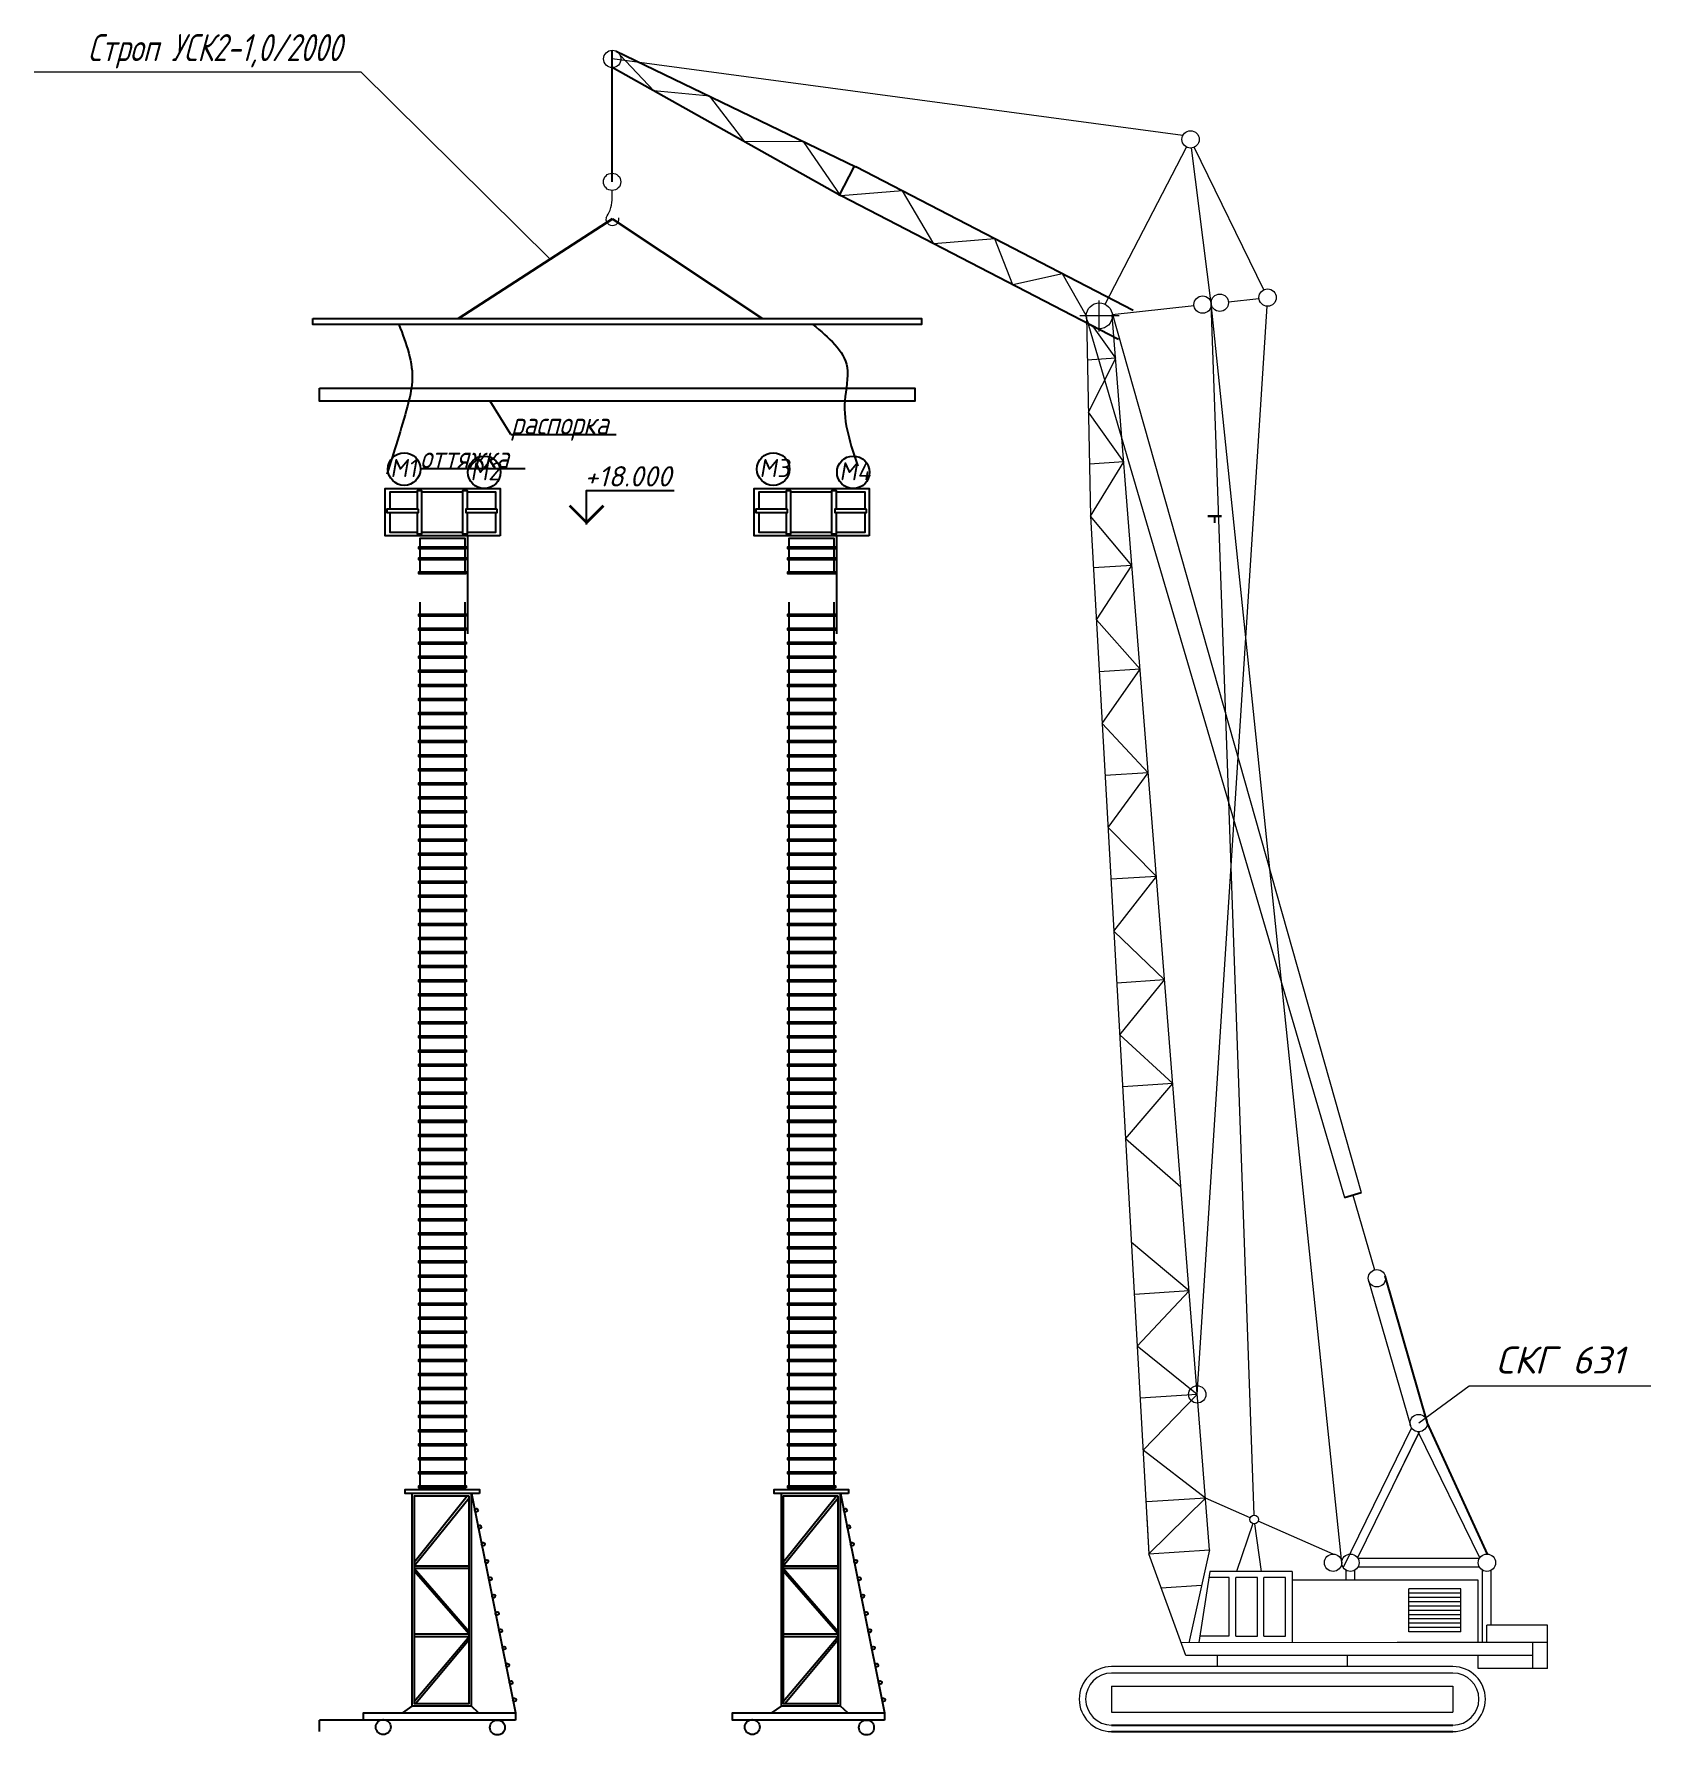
# Model space of a CAD drawing. Header units: millimetres. Extents: x -345369 to 252202, y 74562 to 424723.
# Drawn here: x -137009 to -131033, y 247334 to 253621 of the extents above; entities that cross this region are included whole.
import ezdxf

# ---------------------------------------------------------------- set-up
doc = ezdxf.new("R2010")
doc.units = ezdxf.units.MM
for name, color, linetype, lineweight in [('kolonni', 150, 'Continuous', 35), ('ТОнкая', 7, 'Continuous', 35), ('тонкая0.09', 7, 'Continuous', 9)]:
    doc.layers.add(name, color=color, linetype=linetype, lineweight=lineweight)
doc.layers.add('PAMA', color=7, linetype='Continuous')
doc.layers.add('стены тонкая', color=7, linetype='Continuous')
doc.styles.add('25', font='isocpeur.TTF', dxfattribs={"oblique": 15, "height": 300})
doc.styles.get("Standard").update_dxf_attribs({"font": 'isocpeur.TTF', "oblique": 15})
doc.styles.add('style3', font='isocpeur.TTF', dxfattribs={"width": 0.75, "oblique": 15})
doc.styles.add('Т-250-наклон', font='isocpeur.TTF', dxfattribs={"width": 0.8, "oblique": 15})

msp = doc.modelspace()

# ---------------------------------------------------------------- linework, layer by layer
at = {"linetype": 'Continuous', "lineweight": 13}
for p, q in [((-134718.655391, 253410.85353), (-134843.025159, 253542.489288)), ((-132763.489707, 253246.17503), (-134871.98266, 253528.842174)), ((-134511.571107, 253390.497452), (-134718.655391, 253410.85353)), ((-134382.490395, 253222.352993), (-134511.571107, 253390.497452)), ((-134165.712064, 253223.648786), (-134382.490395, 253222.352993)), ((-134026.838221, 253022.925251), (-134165.712064, 253223.648786)), ((-133050.146262, 252621.795936), (-132749.812484, 253202.915847)), ((-132658.596678, 252624.198612), (-132731.112083, 253199.593583)), ((-132464.315044, 252675.674641), (-132721.090952, 253202.577616)), ((-133799.357729, 253040.787132), (-134026.838221, 253022.925251)), ((-133684.173439, 252845.630896), (-133799.357729, 253040.787132)), ((-133458.262785, 252864.091105), (-133684.173439, 252845.630896)), ((-133392.061317, 252694.225973), (-133458.262785, 252864.091105)), ((-133208.127376, 252734.514477), (-133392.061317, 252694.225973)), ((-133120.359079, 252579.943209), (-133208.127376, 252734.514477)), ((-133072.197646, 252521.467921), (-133072.197646, 252636.24749)), ((-133024.451331, 252584.331341), (-132722.24429, 252617.262916)), ((-132710.267753, 248592.649242), (-132452.339727, 252614.951134)), ((-132499.999756, 248146.592743), (-132658.731359, 252625.267272)), ((-132176.17441, 247970.906334), (-132658.596678, 252624.198612)), ((-132594.949066, 252631.134308), (-132482.114975, 252643.429867)), ((-132998.958187, 252579.128413), (-133144.079987, 252579.128413)), ((-133120.115899, 252576.030459), (-133104.559436, 251839.218602)), ((-133118.345404, 252565.818061), (-132165.773317, 249320.990524)), ((-133011.718927, 252422.643282), (-133091.272248, 252535.049613)), ((-133024.836677, 252589.30677), (-132104.256641, 249338.733718)), ((-132665.050077, 248018.150136), (-133024.279392, 252582.226367)), ((-133011.718927, 252422.643282), (-133116.734059, 252415.853968)), ((-133112.675851, 252223.642179), (-133011.718927, 252422.643282)), ((-132981.573809, 252039.643878), (-133112.675851, 252223.642179)), ((-132981.573809, 252039.643878), (-133108.617644, 252031.43039)), ((-133104.559436, 251839.218602), (-132981.573809, 252039.643878)), ((-133104.559436, 251839.218602), (-132888.668593, 248003.693016)), ((-132951.428692, 251656.644474), (-133104.559436, 251839.218602)), ((-132951.428692, 251656.644474), (-133093.764894, 251647.442322)), ((-133082.970351, 251455.666043), (-132951.428692, 251656.644474)), ((-132921.283575, 251273.64507), (-133082.970351, 251455.666043)), ((-132921.283575, 251273.64507), (-133072.175809, 251263.889764)), ((-133061.381267, 251072.113485), (-132921.283575, 251273.64507)), ((-132891.138457, 250890.645666), (-133061.381267, 251072.113485)), ((-132891.138457, 250890.645666), (-133050.586725, 250880.337205)), ((-133039.792183, 250688.560926), (-132891.138457, 250890.645666)), ((-132860.99334, 250507.646262), (-133039.792183, 250688.560926)), ((-132860.99334, 250507.646262), (-133028.997641, 250496.784647)), ((-133018.203099, 250305.008367), (-132860.99334, 250507.646262)), ((-132830.848222, 250124.646858), (-133018.203099, 250305.008367)), ((-132830.848222, 250124.646858), (-133007.408557, 250113.232088)), ((-132996.614015, 249921.455809), (-132830.848222, 250124.646858)), ((-132800.703105, 249741.647454), (-132996.614015, 249921.455809)), ((-132800.703105, 249741.647454), (-132985.819472, 249729.67953)), ((-132975.02493, 249537.90325), (-132800.703105, 249741.647454)), ((-132770.557988, 249358.64805), (-132975.02493, 249537.90325)), ((-132135.014979, 249329.862121), (-132055.170606, 249053.037078)), ((-132740.398132, 248975.461388), (-132953.435846, 249154.350692)), ((-132077.057347, 249013.407143), (-132033.079383, 248860.933011)), ((-132077.057291, 249013.406951), (-131922.665417, 248478.121428)), ((-132740.606247, 248975.636144), (-132942.641304, 248962.574412)), ((-132931.846762, 248770.798133), (-132740.398132, 248975.461388)), ((-132710.267753, 248592.649242), (-132931.846762, 248770.798133)), ((-132710.267753, 248592.649242), (-132921.05222, 248579.021854)), ((-132910.257678, 248387.245575), (-132710.267753, 248592.649242)), ((-131918.461585, 248469.114581), (-132170.716722, 247953.027889)), ((-131891.907079, 248450.543825), (-132117.607709, 247988.784778)), ((-131918.461585, 248469.114581), (-131972.364133, 248358.835807)), ((-131889.701145, 248455.056926), (-131972.327184, 248286.012999)), ((-131666.206449, 247988.784778), (-131894.113012, 248455.056926)), ((-132680.122636, 248209.649838), (-132910.257678, 248387.245575)), ((-132680.122636, 248209.649838), (-132896.341225, 248195.671129)), ((-132888.668593, 248003.693016), (-132680.122636, 248209.649838)), ((-132514.096892, 248137.012327), (-132680.122636, 248209.649838)), ((-132896.311476, 248139.476787), (-132888.668593, 248003.693016)), ((-132504.607283, 248115.450067), (-132564.923076, 247938.894139)), ((-132473.212617, 247938.894139), (-132497.263782, 248114.738241)), ((-132207.589309, 248002.912955), (-132484.768766, 248124.181052)), ((-132888.668593, 248003.693016), (-132665.050077, 248018.150136)), ((-132665.050077, 248018.150136), (-132741.440857, 247675.305164)), ((-132752.075701, 247627.575548), (-132888.668593, 248003.693016)), ((-131667.375315, 247986.912431), (-132116.438842, 247986.912431)), ((-131667.375315, 247954.900236), (-132116.438842, 247954.900236)), ((-131667.375315, 247986.912431), (-131972.175426, 247986.912431)), ((-131667.375315, 247954.900236), (-131972.159184, 247954.900236)), ((-132843.137629, 247878.320527), (-132694.058618, 247887.958607)), ((-132664.042166, 247938.894139), (-132704.057409, 247675.593839)), ((-132592.048074, 247915.917645), (-132667.534034, 247915.917645)), ((-132360.026356, 247938.894139), (-132664.042166, 247938.894139)), ((-132592.048074, 247700.635637), (-132592.048074, 247915.917645)), ((-132568.038928, 247699.602985), (-132568.038928, 247915.917645)), ((-132488.008442, 247915.917645), (-132568.038928, 247915.917645)), ((-132488.008442, 247699.602985), (-132488.008442, 247915.917645)), ((-132463.999296, 247699.602985), (-132463.999296, 247915.917645)), ((-132383.96881, 247915.917645), (-132463.999296, 247915.917645)), ((-132383.96881, 247699.602985), (-132383.96881, 247915.917645)), ((-132360.026356, 247938.894139), (-132360.026356, 247675.593839)), ((-131671.664136, 247906.881945), (-132360.026356, 247906.881945)), ((-132160.168313, 247906.881945), (-132160.168313, 247943.18296)), ((-132128.156118, 247906.881945), (-132128.156118, 247943.18296)), ((-131671.664136, 247906.881945), (-131972.13482, 247906.881945)), ((-131671.664136, 247675.593839), (-131671.664136, 247906.881945)), ((-131655.658039, 247675.593839), (-131655.658039, 247943.18296)), ((-131623.645845, 247739.618228), (-131623.645845, 247943.18296)), ((-131735.688525, 247874.86975), (-131927.761692, 247874.86975)), ((-131927.761692, 247714.808778), (-131927.761692, 247874.86975)), ((-131735.688525, 247858.863653), (-131927.761692, 247858.863653)), ((-131735.688525, 247842.857556), (-131927.761692, 247842.857556)), ((-131735.688525, 247826.851458), (-131927.761692, 247826.851458)), ((-131735.688525, 247714.808778), (-131735.688525, 247874.86975)), ((-131735.688525, 247810.845361), (-131927.761692, 247810.845361)), ((-131735.688525, 247794.839264), (-131927.761692, 247794.839264)), ((-131735.688525, 247778.833167), (-131927.761692, 247778.833167)), ((-131735.688525, 247762.827069), (-131927.761692, 247762.827069)), ((-132592.048074, 247699.602985), (-132700.408603, 247699.602985)), ((-132568.038928, 247699.602985), (-132488.008442, 247699.602985)), ((-132463.999296, 247699.602985), (-132383.96881, 247699.602985)), ((-131735.688525, 247746.820972), (-131927.761692, 247746.820972)), ((-131735.688525, 247730.814875), (-131927.761692, 247730.814875)), ((-131735.688525, 247714.808778), (-131927.761692, 247714.808778)), ((-131415.56658, 247739.618228), (-131639.651942, 247739.618228)), ((-131639.651942, 247675.593839), (-131639.651942, 247739.618228)), ((-131415.56658, 247579.557256), (-131415.56658, 247739.618228)), ((-131471.587921, 247675.581642), (-132769.40724, 247675.299075)), ((-131415.56658, 247675.593839), (-131972.017407, 247675.472686)), ((-131471.587921, 247675.593839), (-131471.587921, 247579.557256)), ((-131765.32267, 247586.76), (-133026.603133, 247586.76)), ((-131671.664136, 247627.575548), (-132752.075701, 247627.575548)), ((-132636.05436, 247627.575548), (-132636.05436, 247586.76)), ((-132636.05436, 247627.575548), (-132636.05436, 247586.76)), ((-132155.871443, 247627.575548), (-132155.871443, 247586.76)), ((-131471.587921, 247627.575548), (-131971.993105, 247627.575548)), ((-131671.664136, 247579.557256), (-131671.664136, 247627.575548)), ((-131415.56658, 247579.557256), (-131671.664136, 247579.557256)), ((-131765.32267, 247562.750854), (-133026.603133, 247562.750854)), ((-133026.603133, 247514.732562), (-131765.32267, 247514.732562)), ((-133026.603133, 247514.732562), (-133026.603133, 247418.695979)), ((-131765.32267, 247514.732562), (-131765.32267, 247418.695979)), ((-133026.603133, 247418.695979), (-131765.32267, 247418.695979))]:
    msp.add_line(p, q, dxfattribs=at)
at = {"linetype": 'Continuous', "lineweight": 15, "ltscale": 10}
for p, q in [((-137009.101288, 253481.069158), (-135800.979009, 253481.069158)), ((-135800.979009, 253481.069158), (-135101.96294, 252788.108891))]:
    msp.add_line(p, q, dxfattribs=at)
at = {"lineweight": 25}
for p, q in [((-132165.773317, 249320.990524), (-132104.256641, 249338.733718)), ((-133026.603133, 247370.677687), (-131765.32267, 247370.677687)), ((-133026.603133, 247346.668541), (-131765.32267, 247346.668541))]:
    msp.add_line(p, q, dxfattribs=at)
for p in [(-135791.956592, 247389.461905), (-135954.296235, 247346.668541)]:
    msp.add_line(p, (-135954.296235, 247389.461905))
msp.add_lwpolyline([(-135979.29248, 252569.477988), (-133729.296235, 252569.477988), (-133729.296235, 252546.977988), (-135979.29248, 252546.977988)], close=True, dxfattribs=at)
at = {"linetype": 'ByBlock', "lineweight": 25, "ltscale": 10}
msp.add_lwpolyline([(-135954.296235, 252311.392533), (-133754.296235, 252311.392533), (-133754.296235, 252264.402939), (-135954.296235, 252264.402939)], close=True, dxfattribs=at)
msp.add_lwpolyline([(-134967.02372, 251808.284287), (-134967.02372, 251933.284288), (-134643.484401, 251933.284288)])
at = {"const_width": 10}
msp.add_lwpolyline([(-135029.52372, 251877.854288), (-134967.02372, 251815.354287), (-134904.52372, 251877.854288)], dxfattribs=at)
at = {"linetype": 'Continuous', "lineweight": 13}
for centre, radius in [((-134871.98266, 253528.842174), 32.012195), ((-132735.114827, 253231.354543), 32.012195), ((-134872.560048, 253074.443513), 32.012195), ((-132626.772872, 252627.66646), 32.012195), ((-132450.291169, 252646.897714), 32.012195), ((-133072.197646, 252579.128413), 48.028961), ((-132690.420484, 252620.730764), 32.012195), ((-132046.299009, 249022.27874), 32.012195), ((-132710.267753, 248592.649242), 32.012195), ((-131891.907079, 248486.993026), 32.012195), ((-132499.432829, 248130.596689), 16.006097), ((-132208.186605, 247970.906334), 32.012195), ((-132144.162216, 247970.906334), 32.012195), ((-131639.651942, 247970.906334), 32.012195)]:
    msp.add_circle(centre, radius, dxfattribs=at)
for centre, radius, start, end in [((-134871.405272, 252936.894048), 24.009146, 168.7489491661, 11.2510508339), ((-133026.603133, 247466.71427), 120.045729, 90, 270), ((-131765.32267, 247466.71427), 120.045729, 270, 90), ((-133026.603133, 247466.71427), 96.036584, 90, 270), ((-131765.32267, 247466.71427), 96.036584, 270, 90)]:
    msp.add_arc(centre, radius, start, end, dxfattribs=at)
msp.add_spline([(-134894.953003, 252941.578432), (-134879.943802, 252970.098076), (-134872.560048, 253007.079524), (-134872.560048, 253042.431318)], degree=3, dxfattribs=at)
at = {"layer": 'kolonni', "lineweight": 30, "ltscale": 10}
msp.add_line((-132670.962902, 251839.403949), (-132620.962902, 251839.403949), dxfattribs=at)
at = {"layer": 'PAMA', "ltscale": 10}
msp.add_line((-132645.962902, 251839.403949), (-132645.962902, 251814.403949), dxfattribs=at)
at = {"layer": 'стены тонкая', "color": 7, "lineweight": 15, "ltscale": 100}
for p, q in [((-131705.751214, 248623.137083), (-131891.907079, 248486.993026)), ((-131033.452086, 248623.137083), (-131705.751214, 248623.137083))]:
    msp.add_line(p, q, dxfattribs=at)
at = {"layer": 'стены тонкая'}
for points in [[(-134872.560048, 253074.443513), (-134871.98266, 253560.854368)], [(-134857.15689, 253557.214293), (-133971.389842, 253129.904227)], [(-134026.838221, 253022.925251), (-134871.98266, 253496.829979)], [(-134033.160266, 253022.495777), (-133977.711887, 253129.474753)], [(-132946.620278, 252599.047019), (-133971.389842, 253129.904227)], [(-133001.131946, 252491.602983), (-134026.710521, 253023.17163)], [(-131637.446008, 248002.842433), (-131859.894884, 248486.993026), (-132015.535316, 249031.131753)]]:
    msp.add_lwpolyline(points, dxfattribs=at)
at = {"layer": 'ТОнкая', "color": 7}
for p, q in [((-134870.924423, 252937.3791), (-135440.357053, 252569.477988)), ((-134871.405272, 252937.3791), (-134317.02372, 252569.477988))]:
    msp.add_line(p, q, dxfattribs=at)
at = {"layer": 'ТОнкая', "color": 7, "lineweight": 25}
for p, q in [((-135406.073652, 251765.663773), (-135592.722228, 251765.663773)), ((-135406.073652, 251403.299255), (-135406.073652, 251765.663773)), ((-134042.13447, 251765.663773), (-134228.783047, 251765.663773)), ((-134042.13447, 251403.299255), (-134042.13447, 251765.663773)), ((-135392.799011, 248226.434478), (-135612.349374, 248226.434478)), ((-135612.349374, 248226.434478), (-135612.349374, 247440.809325)), ((-135407.762518, 248216.228258), (-135604.457516, 247971.779565)), ((-135604.457516, 247958.9058), (-135401.028293, 248210.097498)), ((-135592.722228, 248242.006074), (-135406.073652, 248242.006074)), ((-135392.799011, 247440.809325), (-135392.799011, 248226.434478)), ((-135392.799011, 248226.434478), (-135229.499726, 247415.60957)), ((-134028.859829, 248226.434478), (-134248.410193, 248226.434478)), ((-134248.410193, 248226.434478), (-134248.410193, 247440.809325)), ((-134043.823336, 248216.228258), (-134240.518334, 247971.779565)), ((-134240.518334, 247958.9058), (-134037.089112, 248210.097498)), ((-134228.783047, 248242.006074), (-134042.13447, 248242.006074)), ((-134028.859829, 247440.809325), (-134028.859829, 248226.434478)), ((-134028.859829, 248226.434478), (-133865.560544, 247415.60957)), ((-135604.457516, 247958.9058), (-135401.028293, 247958.9058)), ((-135604.457516, 247951.111589), (-135401.028293, 247716.901602)), ((-135604.457516, 247951.111589), (-135401.028293, 247951.111589)), ((-134240.518334, 247958.9058), (-134037.089112, 247958.9058)), ((-134240.518334, 247951.111589), (-134037.089112, 247716.901602)), ((-134240.518334, 247951.111589), (-134037.089112, 247951.111589)), ((-135401.028293, 247707.031975), (-135604.457516, 247939.027782)), ((-134037.089112, 247707.031975), (-134240.518334, 247939.027782)), ((-135401.028293, 247707.031975), (-135604.457516, 247707.031975)), ((-135401.028293, 247697.458192), (-135604.457516, 247697.458192)), ((-135401.028293, 247697.458192), (-135604.457516, 247457.161286)), ((-134037.089112, 247707.031975), (-134240.518334, 247707.031975)), ((-134037.089112, 247697.458192), (-134240.518334, 247697.458192)), ((-134037.089112, 247697.458192), (-134240.518334, 247457.161286)), ((-135401.028293, 247685.367818), (-135597.565378, 247450.20632)), ((-134037.089112, 247685.367818), (-134233.626196, 247450.20632)), ((-135612.349374, 247440.809325), (-135647.384047, 247415.60957)), ((-135392.799011, 247440.809325), (-135612.349374, 247440.809325)), ((-135365.939069, 247415.60957), (-135392.799011, 247440.809325)), ((-134248.410193, 247440.809325), (-134283.444865, 247415.60957)), ((-134028.859829, 247440.809325), (-134248.410193, 247440.809325)), ((-134001.999887, 247415.60957), (-134028.859829, 247440.809325))]:
    msp.add_line(p, q, dxfattribs=at)
for points in [[(-135286.925817, 251765.663773), (-135711.870063, 251765.663773), (-135711.870063, 251940.734848), (-135286.925817, 251940.734848)], [(-133922.986636, 251765.663773), (-134347.930881, 251765.663773), (-134347.930881, 251940.734848), (-133922.986636, 251940.734848)], [(-135588.656555, 251865.045858), (-135705.588832, 251865.045858), (-135705.588832, 251852.061235), (-135588.656555, 251852.061235)], [(-135296.927091, 251865.045858), (-135413.859369, 251865.045858), (-135413.859369, 251852.061235), (-135296.927091, 251852.061235)], [(-134224.717373, 251865.045858), (-134341.64965, 251865.045858), (-134341.64965, 251852.061235), (-134224.717373, 251852.061235)], [(-133932.98791, 251865.045858), (-134049.920187, 251865.045858), (-134049.920187, 251852.061235), (-133932.98791, 251852.061235)], [(-135411.627985, 251717.497986), (-135587.332909, 251717.497986), (-135587.332909, 251724.949569), (-135411.627985, 251724.949569)], [(-134047.688803, 251717.497986), (-134223.393727, 251717.497986), (-134223.393727, 251724.949569), (-134047.688803, 251724.949569)], [(-135411.627985, 251677.434827), (-135587.332909, 251677.434827), (-135587.332909, 251684.88641), (-135411.627985, 251684.88641)], [(-134047.688803, 251677.434827), (-134223.393727, 251677.434827), (-134223.393727, 251684.88641), (-134047.688803, 251684.88641)], [(-135411.627985, 251625.460016), (-135587.332909, 251625.460016), (-135587.332909, 251632.911599), (-135411.627985, 251632.911599)], [(-135411.627985, 251625.460016), (-135587.332909, 251625.460016), (-135587.332909, 251632.911599), (-135411.627985, 251632.911599)], [(-134047.688803, 251625.460016), (-134223.393727, 251625.460016), (-134223.393727, 251632.911599), (-134047.688803, 251632.911599)], [(-134047.688803, 251625.460016), (-134223.393727, 251625.460016), (-134223.393727, 251632.911599), (-134047.688803, 251632.911599)], [(-135411.627985, 251469.535584), (-135587.332909, 251469.535584), (-135587.332909, 251476.987167), (-135411.627985, 251476.987167)], [(-135411.627985, 251469.535584), (-135587.332909, 251469.535584), (-135587.332909, 251476.987167), (-135411.627985, 251476.987167)], [(-135411.627985, 251469.535584), (-135587.332909, 251469.535584), (-135587.332909, 251476.987167), (-135411.627985, 251476.987167)], [(-134047.688803, 251469.535584), (-134223.393727, 251469.535584), (-134223.393727, 251476.987167), (-134047.688803, 251476.987167)], [(-134047.688803, 251469.535584), (-134223.393727, 251469.535584), (-134223.393727, 251476.987167), (-134047.688803, 251476.987167)], [(-134047.688803, 251469.535584), (-134223.393727, 251469.535584), (-134223.393727, 251476.987167), (-134047.688803, 251476.987167)], [(-135411.627985, 251417.560774), (-135587.332909, 251417.560774), (-135587.332909, 251425.012356), (-135411.627985, 251425.012356)], [(-135411.627985, 251417.560774), (-135587.332909, 251417.560774), (-135587.332909, 251425.012356), (-135411.627985, 251425.012356)], [(-134047.688803, 251417.560774), (-134223.393727, 251417.560774), (-134223.393727, 251425.012356), (-134047.688803, 251425.012356)], [(-134047.688803, 251417.560774), (-134223.393727, 251417.560774), (-134223.393727, 251425.012356), (-134047.688803, 251425.012356)], [(-135411.627985, 251365.585963), (-135587.332909, 251365.585963), (-135587.332909, 251373.037546), (-135411.627985, 251373.037546)], [(-134047.688803, 251365.585963), (-134223.393727, 251365.585963), (-134223.393727, 251373.037546), (-134047.688803, 251373.037546)], [(-135411.627985, 251313.611152), (-135587.332909, 251313.611152), (-135587.332909, 251321.062735), (-135411.627985, 251321.062735)], [(-134047.688803, 251313.611152), (-134223.393727, 251313.611152), (-134223.393727, 251321.062735), (-134047.688803, 251321.062735)], [(-135411.627985, 251261.636342), (-135587.332909, 251261.636342), (-135587.332909, 251269.087924), (-135411.627985, 251269.087924)], [(-135411.627985, 251261.636342), (-135587.332909, 251261.636342), (-135587.332909, 251269.087924), (-135411.627985, 251269.087924)], [(-135411.627985, 251209.661531), (-135587.332909, 251209.661531), (-135587.332909, 251217.113114), (-135411.627985, 251217.113114)], [(-134047.688803, 251261.636342), (-134223.393727, 251261.636342), (-134223.393727, 251269.087924), (-134047.688803, 251269.087924)], [(-134047.688803, 251261.636342), (-134223.393727, 251261.636342), (-134223.393727, 251269.087924), (-134047.688803, 251269.087924)], [(-134047.688803, 251209.661531), (-134223.393727, 251209.661531), (-134223.393727, 251217.113114), (-134047.688803, 251217.113114)], [(-135411.627985, 251157.68672), (-135587.332909, 251157.68672), (-135587.332909, 251165.138303), (-135411.627985, 251165.138303)], [(-134047.688803, 251157.68672), (-134223.393727, 251157.68672), (-134223.393727, 251165.138303), (-134047.688803, 251165.138303)], [(-135411.627985, 251105.71191), (-135587.332909, 251105.71191), (-135587.332909, 251113.163492), (-135411.627985, 251113.163492)], [(-134047.688803, 251105.71191), (-134223.393727, 251105.71191), (-134223.393727, 251113.163492), (-134047.688803, 251113.163492)], [(-135411.627985, 251053.737099), (-135587.332909, 251053.737099), (-135587.332909, 251061.188682), (-135411.627985, 251061.188682)], [(-135411.627985, 251053.737099), (-135587.332909, 251053.737099), (-135587.332909, 251061.188682), (-135411.627985, 251061.188682)], [(-134047.688803, 251053.737099), (-134223.393727, 251053.737099), (-134223.393727, 251061.188682), (-134047.688803, 251061.188682)], [(-134047.688803, 251053.737099), (-134223.393727, 251053.737099), (-134223.393727, 251061.188682), (-134047.688803, 251061.188682)], [(-135411.627985, 251001.762288), (-135587.332909, 251001.762288), (-135587.332909, 251009.213871), (-135411.627985, 251009.213871)], [(-134047.688803, 251001.762288), (-134223.393727, 251001.762288), (-134223.393727, 251009.213871), (-134047.688803, 251009.213871)], [(-135411.627985, 250949.787478), (-135587.332909, 250949.787478), (-135587.332909, 250957.23906), (-135411.627985, 250957.23906)], [(-135411.627985, 250897.812667), (-135587.332909, 250897.812667), (-135587.332909, 250905.26425), (-135411.627985, 250905.26425)], [(-134047.688803, 250949.787478), (-134223.393727, 250949.787478), (-134223.393727, 250957.23906), (-134047.688803, 250957.23906)], [(-134047.688803, 250897.812667), (-134223.393727, 250897.812667), (-134223.393727, 250905.26425), (-134047.688803, 250905.26425)], [(-135411.627985, 250845.837856), (-135587.332909, 250845.837856), (-135587.332909, 250853.289439), (-135411.627985, 250853.289439)], [(-135411.627985, 250845.837856), (-135587.332909, 250845.837856), (-135587.332909, 250853.289439), (-135411.627985, 250853.289439)], [(-134047.688803, 250845.837856), (-134223.393727, 250845.837856), (-134223.393727, 250853.289439), (-134047.688803, 250853.289439)], [(-134047.688803, 250845.837856), (-134223.393727, 250845.837856), (-134223.393727, 250853.289439), (-134047.688803, 250853.289439)], [(-135411.627985, 250793.863046), (-135587.332909, 250793.863046), (-135587.332909, 250801.314628), (-135411.627985, 250801.314628)], [(-134047.688803, 250793.863046), (-134223.393727, 250793.863046), (-134223.393727, 250801.314628), (-134047.688803, 250801.314628)], [(-135411.627985, 250741.888235), (-135587.332909, 250741.888235), (-135587.332909, 250749.339818), (-135411.627985, 250749.339818)], [(-134047.688803, 250741.888235), (-134223.393727, 250741.888235), (-134223.393727, 250749.339818), (-134047.688803, 250749.339818)], [(-135411.627985, 250689.913424), (-135587.332909, 250689.913424), (-135587.332909, 250697.365007), (-135411.627985, 250697.365007)], [(-134047.688803, 250689.913424), (-134223.393727, 250689.913424), (-134223.393727, 250697.365007), (-134047.688803, 250697.365007)], [(-135411.627985, 250637.938614), (-135587.332909, 250637.938614), (-135587.332909, 250645.390196), (-135411.627985, 250645.390196)], [(-135411.627985, 250585.963803), (-135587.332909, 250585.963803), (-135587.332909, 250593.415386), (-135411.627985, 250593.415386)], [(-134047.688803, 250637.938614), (-134223.393727, 250637.938614), (-134223.393727, 250645.390196), (-134047.688803, 250645.390196)], [(-134047.688803, 250585.963803), (-134223.393727, 250585.963803), (-134223.393727, 250593.415386), (-134047.688803, 250593.415386)], [(-135411.627985, 250533.988992), (-135587.332909, 250533.988992), (-135587.332909, 250541.440575), (-135411.627985, 250541.440575)], [(-134047.688803, 250533.988992), (-134223.393727, 250533.988992), (-134223.393727, 250541.440575), (-134047.688803, 250541.440575)], [(-135411.627985, 250482.014182), (-135587.332909, 250482.014182), (-135587.332909, 250489.465764), (-135411.627985, 250489.465764)], [(-134047.688803, 250482.014182), (-134223.393727, 250482.014182), (-134223.393727, 250489.465764), (-134047.688803, 250489.465764)], [(-135411.627985, 250430.039371), (-135587.332909, 250430.039371), (-135587.332909, 250437.490954), (-135411.627985, 250437.490954)], [(-134047.688803, 250430.039371), (-134223.393727, 250430.039371), (-134223.393727, 250437.490954), (-134047.688803, 250437.490954)], [(-135411.627985, 250378.06456), (-135587.332909, 250378.06456), (-135587.332909, 250385.516143), (-135411.627985, 250385.516143)], [(-135411.627985, 250326.08975), (-135587.332909, 250326.08975), (-135587.332909, 250333.541332), (-135411.627985, 250333.541332)], [(-134047.688803, 250378.06456), (-134223.393727, 250378.06456), (-134223.393727, 250385.516143), (-134047.688803, 250385.516143)], [(-134047.688803, 250326.08975), (-134223.393727, 250326.08975), (-134223.393727, 250333.541332), (-134047.688803, 250333.541332)], [(-135411.627985, 250274.114939), (-135587.332909, 250274.114939), (-135587.332909, 250281.566522), (-135411.627985, 250281.566522)], [(-134047.688803, 250274.114939), (-134223.393727, 250274.114939), (-134223.393727, 250281.566522), (-134047.688803, 250281.566522)], [(-135411.627985, 250222.140128), (-135587.332909, 250222.140128), (-135587.332909, 250229.591711), (-135411.627985, 250229.591711)], [(-134047.688803, 250222.140128), (-134223.393727, 250222.140128), (-134223.393727, 250229.591711), (-134047.688803, 250229.591711)], [(-135411.627985, 250170.165318), (-135587.332909, 250170.165318), (-135587.332909, 250177.6169), (-135411.627985, 250177.6169)], [(-134047.688803, 250170.165318), (-134223.393727, 250170.165318), (-134223.393727, 250177.6169), (-134047.688803, 250177.6169)], [(-135411.627985, 250118.190507), (-135587.332909, 250118.190507), (-135587.332909, 250125.64209), (-135411.627985, 250125.64209)], [(-134047.688803, 250118.190507), (-134223.393727, 250118.190507), (-134223.393727, 250125.64209), (-134047.688803, 250125.64209)], [(-135411.627985, 250066.215696), (-135587.332909, 250066.215696), (-135587.332909, 250073.667279), (-135411.627985, 250073.667279)], [(-135411.627985, 250014.240886), (-135587.332909, 250014.240886), (-135587.332909, 250021.692468), (-135411.627985, 250021.692468)], [(-134047.688803, 250066.215696), (-134223.393727, 250066.215696), (-134223.393727, 250073.667279), (-134047.688803, 250073.667279)], [(-134047.688803, 250014.240886), (-134223.393727, 250014.240886), (-134223.393727, 250021.692468), (-134047.688803, 250021.692468)], [(-135411.627985, 249962.266075), (-135587.332909, 249962.266075), (-135587.332909, 249969.717658), (-135411.627985, 249969.717658)], [(-134047.688803, 249962.266075), (-134223.393727, 249962.266075), (-134223.393727, 249969.717658), (-134047.688803, 249969.717658)], [(-135411.627985, 249910.291264), (-135587.332909, 249910.291264), (-135587.332909, 249917.742847), (-135411.627985, 249917.742847)], [(-134047.688803, 249910.291264), (-134223.393727, 249910.291264), (-134223.393727, 249917.742847), (-134047.688803, 249917.742847)], [(-135411.627985, 249858.316454), (-135587.332909, 249858.316454), (-135587.332909, 249865.768036), (-135411.627985, 249865.768036)], [(-134047.688803, 249858.316454), (-134223.393727, 249858.316454), (-134223.393727, 249865.768036), (-134047.688803, 249865.768036)], [(-135411.627985, 249806.341643), (-135587.332909, 249806.341643), (-135587.332909, 249813.793226), (-135411.627985, 249813.793226)], [(-134047.688803, 249806.341643), (-134223.393727, 249806.341643), (-134223.393727, 249813.793226), (-134047.688803, 249813.793226)], [(-135411.627985, 249754.366832), (-135587.332909, 249754.366832), (-135587.332909, 249761.818415), (-135411.627985, 249761.818415)], [(-135411.627985, 249702.392022), (-135587.332909, 249702.392022), (-135587.332909, 249709.843604), (-135411.627985, 249709.843604)], [(-134047.688803, 249754.366832), (-134223.393727, 249754.366832), (-134223.393727, 249761.818415), (-134047.688803, 249761.818415)], [(-134047.688803, 249702.392022), (-134223.393727, 249702.392022), (-134223.393727, 249709.843604), (-134047.688803, 249709.843604)], [(-135411.627985, 249650.417211), (-135587.332909, 249650.417211), (-135587.332909, 249657.868794), (-135411.627985, 249657.868794)], [(-134047.688803, 249650.417211), (-134223.393727, 249650.417211), (-134223.393727, 249657.868794), (-134047.688803, 249657.868794)], [(-135411.627985, 249598.4424), (-135587.332909, 249598.4424), (-135587.332909, 249605.893983), (-135411.627985, 249605.893983)], [(-134047.688803, 249598.4424), (-134223.393727, 249598.4424), (-134223.393727, 249605.893983), (-134047.688803, 249605.893983)], [(-135411.627985, 249546.46759), (-135587.332909, 249546.46759), (-135587.332909, 249553.919172), (-135411.627985, 249553.919172)], [(-134047.688803, 249546.46759), (-134223.393727, 249546.46759), (-134223.393727, 249553.919172), (-134047.688803, 249553.919172)], [(-135411.627985, 249494.492779), (-135587.332909, 249494.492779), (-135587.332909, 249501.944362), (-135411.627985, 249501.944362)], [(-134047.688803, 249494.492779), (-134223.393727, 249494.492779), (-134223.393727, 249501.944362), (-134047.688803, 249501.944362)], [(-135411.627985, 249442.517968), (-135587.332909, 249442.517968), (-135587.332909, 249449.969551), (-135411.627985, 249449.969551)], [(-135411.627985, 249390.543158), (-135587.332909, 249390.543158), (-135587.332909, 249397.99474), (-135411.627985, 249397.99474)], [(-134047.688803, 249442.517968), (-134223.393727, 249442.517968), (-134223.393727, 249449.969551), (-134047.688803, 249449.969551)], [(-134047.688803, 249390.543158), (-134223.393727, 249390.543158), (-134223.393727, 249397.99474), (-134047.688803, 249397.99474)], [(-135411.627985, 249338.568347), (-135587.332909, 249338.568347), (-135587.332909, 249346.01993), (-135411.627985, 249346.01993)], [(-134047.688803, 249338.568347), (-134223.393727, 249338.568347), (-134223.393727, 249346.01993), (-134047.688803, 249346.01993)], [(-135411.627985, 249286.593536), (-135587.332909, 249286.593536), (-135587.332909, 249294.045119), (-135411.627985, 249294.045119)], [(-134047.688803, 249286.593536), (-134223.393727, 249286.593536), (-134223.393727, 249294.045119), (-134047.688803, 249294.045119)], [(-135411.627985, 249234.618726), (-135587.332909, 249234.618726), (-135587.332909, 249242.070308), (-135411.627985, 249242.070308)], [(-134047.688803, 249234.618726), (-134223.393727, 249234.618726), (-134223.393727, 249242.070308), (-134047.688803, 249242.070308)], [(-135411.627985, 249182.643915), (-135587.332909, 249182.643915), (-135587.332909, 249190.095498), (-135411.627985, 249190.095498)], [(-135411.627985, 249130.669104), (-135587.332909, 249130.669104), (-135587.332909, 249138.120687), (-135411.627985, 249138.120687)], [(-134047.688803, 249182.643915), (-134223.393727, 249182.643915), (-134223.393727, 249190.095498), (-134047.688803, 249190.095498)], [(-134047.688803, 249130.669104), (-134223.393727, 249130.669104), (-134223.393727, 249138.120687), (-134047.688803, 249138.120687)], [(-135411.627985, 249078.694294), (-135587.332909, 249078.694294), (-135587.332909, 249086.145876), (-135411.627985, 249086.145876)], [(-134047.688803, 249078.694294), (-134223.393727, 249078.694294), (-134223.393727, 249086.145876), (-134047.688803, 249086.145876)], [(-135411.627985, 249026.719483), (-135587.332909, 249026.719483), (-135587.332909, 249034.171066), (-135411.627985, 249034.171066)], [(-134047.688803, 249026.719483), (-134223.393727, 249026.719483), (-134223.393727, 249034.171066), (-134047.688803, 249034.171066)], [(-135411.627985, 248974.744672), (-135587.332909, 248974.744672), (-135587.332909, 248982.196255), (-135411.627985, 248982.196255)], [(-134047.688803, 248974.744672), (-134223.393727, 248974.744672), (-134223.393727, 248982.196255), (-134047.688803, 248982.196255)], [(-135411.627985, 248922.769862), (-135587.332909, 248922.769862), (-135587.332909, 248930.221444), (-135411.627985, 248930.221444)], [(-134047.688803, 248922.769862), (-134223.393727, 248922.769862), (-134223.393727, 248930.221444), (-134047.688803, 248930.221444)], [(-135411.627985, 248870.795051), (-135587.332909, 248870.795051), (-135587.332909, 248878.246633), (-135411.627985, 248878.246633)], [(-135411.627985, 248818.82024), (-135587.332909, 248818.82024), (-135587.332909, 248826.271823), (-135411.627985, 248826.271823)], [(-134047.688803, 248870.795051), (-134223.393727, 248870.795051), (-134223.393727, 248878.246633), (-134047.688803, 248878.246633)], [(-134047.688803, 248818.82024), (-134223.393727, 248818.82024), (-134223.393727, 248826.271823), (-134047.688803, 248826.271823)], [(-135411.627985, 248766.84543), (-135587.332909, 248766.84543), (-135587.332909, 248774.297012), (-135411.627985, 248774.297012)], [(-134047.688803, 248766.84543), (-134223.393727, 248766.84543), (-134223.393727, 248774.297012), (-134047.688803, 248774.297012)], [(-135411.627985, 248714.870619), (-135587.332909, 248714.870619), (-135587.332909, 248722.322201), (-135411.627985, 248722.322201)], [(-134047.688803, 248714.870619), (-134223.393727, 248714.870619), (-134223.393727, 248722.322201), (-134047.688803, 248722.322201)], [(-135411.627985, 248662.895808), (-135587.332909, 248662.895808), (-135587.332909, 248670.347391), (-135411.627985, 248670.347391)], [(-134047.688803, 248662.895808), (-134223.393727, 248662.895808), (-134223.393727, 248670.347391), (-134047.688803, 248670.347391)], [(-135411.627985, 248610.920998), (-135587.332909, 248610.920998), (-135587.332909, 248618.37258), (-135411.627985, 248618.37258)], [(-134047.688803, 248610.920998), (-134223.393727, 248610.920998), (-134223.393727, 248618.37258), (-134047.688803, 248618.37258)], [(-135411.627985, 248558.946187), (-135587.332909, 248558.946187), (-135587.332909, 248566.397769), (-135411.627985, 248566.397769)], [(-135411.627985, 248506.971376), (-135587.332909, 248506.971376), (-135587.332909, 248514.422959), (-135411.627985, 248514.422959)], [(-134047.688803, 248558.946187), (-134223.393727, 248558.946187), (-134223.393727, 248566.397769), (-134047.688803, 248566.397769)], [(-134047.688803, 248506.971376), (-134223.393727, 248506.971376), (-134223.393727, 248514.422959), (-134047.688803, 248514.422959)], [(-135411.627985, 248454.996566), (-135587.332909, 248454.996566), (-135587.332909, 248462.448148), (-135411.627985, 248462.448148)], [(-134047.688803, 248454.996566), (-134223.393727, 248454.996566), (-134223.393727, 248462.448148), (-134047.688803, 248462.448148)], [(-135411.627985, 248403.021755), (-135587.332909, 248403.021755), (-135587.332909, 248410.473337), (-135411.627985, 248410.473337)], [(-135411.627985, 248403.021755), (-135587.332909, 248403.021755), (-135587.332909, 248410.473337), (-135411.627985, 248410.473337)], [(-134047.688803, 248403.021755), (-134223.393727, 248403.021755), (-134223.393727, 248410.473337), (-134047.688803, 248410.473337)], [(-134047.688803, 248403.021755), (-134223.393727, 248403.021755), (-134223.393727, 248410.473337), (-134047.688803, 248410.473337)], [(-135411.627985, 248351.046944), (-135587.332909, 248351.046944), (-135587.332909, 248358.498527), (-135411.627985, 248358.498527)], [(-135411.627985, 248351.046944), (-135587.332909, 248351.046944), (-135587.332909, 248358.498527), (-135411.627985, 248358.498527)], [(-134047.688803, 248351.046944), (-134223.393727, 248351.046944), (-134223.393727, 248358.498527), (-134047.688803, 248358.498527)], [(-134047.688803, 248351.046944), (-134223.393727, 248351.046944), (-134223.393727, 248358.498527), (-134047.688803, 248358.498527)], [(-135411.627985, 248299.072134), (-135587.332909, 248299.072134), (-135587.332909, 248306.523716), (-135411.627985, 248306.523716)], [(-134047.688803, 248299.072134), (-134223.393727, 248299.072134), (-134223.393727, 248306.523716), (-134047.688803, 248306.523716)], [(-135362.762762, 248226.434478), (-135637.873164, 248226.434478), (-135637.873164, 248242.006074), (-135362.762762, 248242.006074)], [(-135401.028293, 248216.228258), (-135604.457516, 248216.228258), (-135604.457516, 247450.20632), (-135401.028293, 247450.20632)], [(-135411.627985, 248247.097323), (-135587.332909, 248247.097323), (-135587.332909, 248254.548905), (-135411.627985, 248254.548905)], [(-133998.82358, 248226.434478), (-134273.933982, 248226.434478), (-134273.933982, 248242.006074), (-133998.82358, 248242.006074)], [(-134037.089112, 248216.228258), (-134240.518334, 248216.228258), (-134240.518334, 247450.20632), (-134037.089112, 247450.20632)], [(-134047.688803, 248247.097323), (-134223.393727, 248247.097323), (-134223.393727, 248254.548905), (-134047.688803, 248254.548905)], [(-135229.499726, 247389.461905), (-135791.956592, 247389.461905), (-135791.956592, 247415.60957), (-135229.499726, 247415.60957)], [(-133865.560544, 247389.461905), (-134428.017411, 247389.461905), (-134428.017411, 247415.60957), (-133865.560544, 247415.60957)]]:
    msp.add_lwpolyline(points, close=True, dxfattribs=at)
for points in [[(-135593.72935, 251927.193884), (-135694.725528, 251927.193884), (-135694.725528, 251865.045858)], [(-135593.72935, 251852.061235), (-135593.72935, 251773.7449), (-135575.654279, 251773.7449), (-135575.654279, 251932.635355), (-135593.72935, 251932.635355), (-135593.72935, 251865.045858)], [(-135425.447026, 251927.193884), (-135575.654279, 251927.193884)], [(-135407.371954, 251865.045858), (-135407.371954, 251932.635355), (-135425.447026, 251932.635355), (-135425.447026, 251773.7449), (-135407.371954, 251773.7449), (-135407.371954, 251852.061235)], [(-135301.999887, 251865.045858), (-135301.999887, 251927.193884), (-135407.371954, 251927.193884)], [(-134229.790168, 251927.193884), (-134330.786346, 251927.193884), (-134330.786346, 251865.045858)], [(-134229.790168, 251852.061235), (-134229.790168, 251773.7449), (-134211.715097, 251773.7449), (-134211.715097, 251932.635355), (-134229.790168, 251932.635355), (-134229.790168, 251865.045858)], [(-134061.507844, 251927.193884), (-134211.715097, 251927.193884)], [(-134043.432772, 251865.045858), (-134043.432772, 251932.635355), (-134061.507844, 251932.635355), (-134061.507844, 251773.7449), (-134043.432772, 251773.7449), (-134043.432772, 251852.061235)], [(-133938.060705, 251865.045858), (-133938.060705, 251927.193884), (-134043.432772, 251927.193884)], [(-135694.725528, 251852.061235), (-135694.725528, 251779.534488), (-135593.72935, 251779.534488)], [(-135407.371954, 251779.534488), (-135301.999887, 251779.534488), (-135301.999887, 251852.061235)], [(-134330.786346, 251852.061235), (-134330.786346, 251779.534488), (-134229.790168, 251779.534488)], [(-134043.432772, 251779.534488), (-133938.060705, 251779.534488), (-133938.060705, 251852.061235)], [(-135575.654279, 251779.534488), (-135425.447026, 251779.534488)], [(-134211.715097, 251779.534488), (-134061.507844, 251779.534488)], [(-135415.748552, 251724.949569), (-135415.748552, 251755.848472), (-135583.48028, 251755.848472), (-135583.48028, 251724.949569)], [(-135583.48028, 251755.848472), (-135583.48028, 251724.949569)], [(-135583.48028, 251717.497986), (-135583.48028, 251672.974758)], [(-135415.748552, 251672.974758), (-135415.748552, 251717.497986)], [(-134051.80937, 251724.949569), (-134051.80937, 251755.848472), (-134219.541098, 251755.848472), (-134219.541098, 251724.949569)], [(-134219.541098, 251755.848472), (-134219.541098, 251724.949569)], [(-134219.541098, 251717.497986), (-134219.541098, 251672.974758)], [(-134051.80937, 251672.974758), (-134051.80937, 251717.497986)], [(-135583.48028, 251677.434827), (-135583.48028, 251632.911599)], [(-135415.748552, 251632.911599), (-135415.748552, 251677.434827)], [(-134219.541098, 251677.434827), (-134219.541098, 251632.911599)], [(-134051.80937, 251632.911599), (-134051.80937, 251677.434827)], [(-135583.48028, 251521.510395), (-135583.48028, 251476.987167)], [(-135583.48028, 251521.510395), (-135583.48028, 251476.987167)], [(-135583.48028, 251469.535584), (-135583.48028, 251425.012356)], [(-135583.48028, 251469.535584), (-135583.48028, 251425.012356)], [(-135583.48028, 251469.535584), (-135583.48028, 251425.012356), (-135415.748552, 251425.012356), (-135415.748552, 251469.535584)], [(-135415.748552, 251476.987167), (-135415.748552, 251521.510395)], [(-135415.748552, 251476.987167), (-135415.748552, 251521.510395)], [(-135415.748552, 251425.012356), (-135415.748552, 251469.535584)], [(-135415.748552, 251425.012356), (-135415.748552, 251469.535584)], [(-134219.541098, 251521.510395), (-134219.541098, 251476.987167)], [(-134219.541098, 251521.510395), (-134219.541098, 251476.987167)], [(-134219.541098, 251469.535584), (-134219.541098, 251425.012356)], [(-134219.541098, 251469.535584), (-134219.541098, 251425.012356)], [(-134219.541098, 251469.535584), (-134219.541098, 251425.012356), (-134051.80937, 251425.012356), (-134051.80937, 251469.535584)], [(-134051.80937, 251476.987167), (-134051.80937, 251521.510395)], [(-134051.80937, 251476.987167), (-134051.80937, 251521.510395)], [(-134051.80937, 251425.012356), (-134051.80937, 251469.535584)], [(-134051.80937, 251425.012356), (-134051.80937, 251469.535584)], [(-135583.48028, 251417.560774), (-135583.48028, 251373.037546)], [(-135583.48028, 251417.560774), (-135583.48028, 251373.037546), (-135415.748552, 251373.037546), (-135415.748552, 251417.560774)], [(-135415.748552, 251373.037546), (-135415.748552, 251417.560774)], [(-134219.541098, 251417.560774), (-134219.541098, 251373.037546)], [(-134219.541098, 251417.560774), (-134219.541098, 251373.037546), (-134051.80937, 251373.037546), (-134051.80937, 251417.560774)], [(-134051.80937, 251373.037546), (-134051.80937, 251417.560774)], [(-135583.48028, 251365.585963), (-135583.48028, 251321.062735)], [(-135415.748552, 251321.062735), (-135415.748552, 251365.585963)], [(-134219.541098, 251365.585963), (-134219.541098, 251321.062735)], [(-134051.80937, 251321.062735), (-134051.80937, 251365.585963)], [(-135583.48028, 251313.611152), (-135583.48028, 251269.087924)], [(-135415.748552, 251269.087924), (-135415.748552, 251313.611152)], [(-134219.541098, 251313.611152), (-134219.541098, 251269.087924)], [(-134051.80937, 251269.087924), (-134051.80937, 251313.611152)], [(-135583.48028, 251261.636342), (-135583.48028, 251217.113114)], [(-135583.48028, 251261.636342), (-135583.48028, 251217.113114), (-135415.748552, 251217.113114), (-135415.748552, 251261.636342)], [(-135415.748552, 251217.113114), (-135415.748552, 251261.636342)], [(-134219.541098, 251261.636342), (-134219.541098, 251217.113114)], [(-134219.541098, 251261.636342), (-134219.541098, 251217.113114), (-134051.80937, 251217.113114), (-134051.80937, 251261.636342)], [(-134051.80937, 251217.113114), (-134051.80937, 251261.636342)], [(-135583.48028, 251209.661531), (-135583.48028, 251165.138303)], [(-135583.48028, 251157.68672), (-135583.48028, 251113.163492)], [(-135415.748552, 251165.138303), (-135415.748552, 251209.661531)], [(-135415.748552, 251113.163492), (-135415.748552, 251157.68672)], [(-134219.541098, 251209.661531), (-134219.541098, 251165.138303)], [(-134219.541098, 251157.68672), (-134219.541098, 251113.163492)], [(-134051.80937, 251165.138303), (-134051.80937, 251209.661531)], [(-134051.80937, 251113.163492), (-134051.80937, 251157.68672)], [(-135583.48028, 251105.71191), (-135583.48028, 251061.188682)], [(-135415.748552, 251061.188682), (-135415.748552, 251105.71191)], [(-134219.541098, 251105.71191), (-134219.541098, 251061.188682)], [(-134051.80937, 251061.188682), (-134051.80937, 251105.71191)], [(-135583.48028, 251053.737099), (-135583.48028, 251009.213871)], [(-135583.48028, 251053.737099), (-135583.48028, 251009.213871), (-135415.748552, 251009.213871), (-135415.748552, 251053.737099)], [(-135415.748552, 251009.213871), (-135415.748552, 251053.737099)], [(-134219.541098, 251053.737099), (-134219.541098, 251009.213871)], [(-134219.541098, 251053.737099), (-134219.541098, 251009.213871), (-134051.80937, 251009.213871), (-134051.80937, 251053.737099)], [(-134051.80937, 251009.213871), (-134051.80937, 251053.737099)], [(-135583.48028, 251001.762288), (-135583.48028, 250957.23906)], [(-135415.748552, 250957.23906), (-135415.748552, 251001.762288)], [(-134219.541098, 251001.762288), (-134219.541098, 250957.23906)], [(-134051.80937, 250957.23906), (-134051.80937, 251001.762288)], [(-135583.48028, 250949.787478), (-135583.48028, 250905.26425)], [(-135415.748552, 250905.26425), (-135415.748552, 250949.787478)], [(-134219.541098, 250949.787478), (-134219.541098, 250905.26425)], [(-134051.80937, 250905.26425), (-134051.80937, 250949.787478)], [(-135583.48028, 250897.812667), (-135583.48028, 250853.289439)], [(-135583.48028, 250845.837856), (-135583.48028, 248242.006074)], [(-135583.48028, 250845.837856), (-135583.48028, 250801.314628), (-135415.748552, 250801.314628), (-135415.748552, 250845.837856)], [(-135415.748552, 250853.289439), (-135415.748552, 250897.812667)], [(-135415.748552, 248242.006074), (-135415.748552, 250845.837856)], [(-134219.541098, 250897.812667), (-134219.541098, 250853.289439)], [(-134219.541098, 250845.837856), (-134219.541098, 248242.006074)], [(-134219.541098, 250845.837856), (-134219.541098, 250801.314628), (-134051.80937, 250801.314628), (-134051.80937, 250845.837856)], [(-134051.80937, 250853.289439), (-134051.80937, 250897.812667)], [(-134051.80937, 248242.006074), (-134051.80937, 250845.837856)], [(-135583.48028, 250793.863046), (-135583.48028, 250749.339818)], [(-135415.748552, 250749.339818), (-135415.748552, 250793.863046)], [(-134219.541098, 250793.863046), (-134219.541098, 250749.339818)], [(-134051.80937, 250749.339818), (-134051.80937, 250793.863046)], [(-135583.48028, 250741.888235), (-135583.48028, 250697.365007)], [(-135415.748552, 250697.365007), (-135415.748552, 250741.888235)], [(-134219.541098, 250741.888235), (-134219.541098, 250697.365007)], [(-134051.80937, 250697.365007), (-134051.80937, 250741.888235)], [(-135583.48028, 250689.913424), (-135583.48028, 250645.390196)], [(-135415.748552, 250645.390196), (-135415.748552, 250689.913424)], [(-134219.541098, 250689.913424), (-134219.541098, 250645.390196)], [(-134051.80937, 250645.390196), (-134051.80937, 250689.913424)], [(-135583.48028, 250637.938614), (-135583.48028, 250593.415386), (-135415.748552, 250593.415386), (-135415.748552, 250637.938614)], [(-134219.541098, 250637.938614), (-134219.541098, 250593.415386), (-134051.80937, 250593.415386), (-134051.80937, 250637.938614)], [(-135583.48028, 250430.039371), (-135583.48028, 250385.516143), (-135415.748552, 250385.516143), (-135415.748552, 250430.039371)], [(-134219.541098, 250430.039371), (-134219.541098, 250385.516143), (-134051.80937, 250385.516143), (-134051.80937, 250430.039371)], [(-135583.48028, 250222.140128), (-135583.48028, 250177.6169), (-135415.748552, 250177.6169), (-135415.748552, 250222.140128)], [(-134219.541098, 250222.140128), (-134219.541098, 250177.6169), (-134051.80937, 250177.6169), (-134051.80937, 250222.140128)], [(-135583.48028, 250014.240886), (-135583.48028, 249969.717658), (-135415.748552, 249969.717658), (-135415.748552, 250014.240886)], [(-134219.541098, 250014.240886), (-134219.541098, 249969.717658), (-134051.80937, 249969.717658), (-134051.80937, 250014.240886)], [(-135583.48028, 249806.341643), (-135583.48028, 249761.818415), (-135415.748552, 249761.818415), (-135415.748552, 249806.341643)], [(-134219.541098, 249806.341643), (-134219.541098, 249761.818415), (-134051.80937, 249761.818415), (-134051.80937, 249806.341643)], [(-135583.48028, 249598.4424), (-135583.48028, 249553.919172), (-135415.748552, 249553.919172), (-135415.748552, 249598.4424)], [(-134219.541098, 249598.4424), (-134219.541098, 249553.919172), (-134051.80937, 249553.919172), (-134051.80937, 249598.4424)], [(-135583.48028, 249390.543158), (-135583.48028, 249346.01993), (-135415.748552, 249346.01993), (-135415.748552, 249390.543158)], [(-134219.541098, 249390.543158), (-134219.541098, 249346.01993), (-134051.80937, 249346.01993), (-134051.80937, 249390.543158)], [(-135583.48028, 249182.643915), (-135583.48028, 249138.120687), (-135415.748552, 249138.120687), (-135415.748552, 249182.643915)], [(-134219.541098, 249182.643915), (-134219.541098, 249138.120687), (-134051.80937, 249138.120687), (-134051.80937, 249182.643915)], [(-135583.48028, 248974.744672), (-135583.48028, 248930.221444), (-135415.748552, 248930.221444), (-135415.748552, 248974.744672)], [(-134219.541098, 248974.744672), (-134219.541098, 248930.221444), (-134051.80937, 248930.221444), (-134051.80937, 248974.744672)], [(-135583.48028, 248766.84543), (-135583.48028, 248722.322201), (-135415.748552, 248722.322201), (-135415.748552, 248766.84543)], [(-134219.541098, 248766.84543), (-134219.541098, 248722.322201), (-134051.80937, 248722.322201), (-134051.80937, 248766.84543)], [(-135583.48028, 248558.946187), (-135583.48028, 248514.422959), (-135415.748552, 248514.422959), (-135415.748552, 248558.946187)], [(-134219.541098, 248558.946187), (-134219.541098, 248514.422959), (-134051.80937, 248514.422959), (-134051.80937, 248558.946187)], [(-135583.48028, 248454.996566), (-135583.48028, 248410.473337), (-135415.748552, 248410.473337), (-135415.748552, 248454.996566)], [(-134219.541098, 248454.996566), (-134219.541098, 248410.473337), (-134051.80937, 248410.473337), (-134051.80937, 248454.996566)]]:
    msp.add_lwpolyline(points, dxfattribs=at)
for centre, radius in [((-135641.14881, 252012.794554), 60.116578), ((-135345.420626, 252000.851328), 60.116578), ((-134277.209628, 252012.794554), 60.116578), ((-133981.481444, 252000.851328), 60.116578), ((-135374.280851, 248164.859345), 6.116993), ((-134010.341669, 248164.859345), 6.116993), ((-135361.879683, 248103.284212), 6.116993), ((-133997.940502, 248103.284212), 6.116993), ((-135349.00163, 248039.341211), 6.116993), ((-133985.062448, 248039.341211), 6.116993), ((-135336.123577, 247975.39821), 6.116993), ((-133972.184395, 247975.39821), 6.116993), ((-135323.245524, 247911.455209), 6.116993), ((-133959.306342, 247911.455209), 6.116993), ((-135310.367471, 247847.512208), 6.116993), ((-133946.428289, 247847.512208), 6.116993), ((-135297.489417, 247783.569207), 6.116993), ((-133933.550236, 247783.569207), 6.116993), ((-135284.611364, 247719.626206), 6.116993), ((-133920.672182, 247719.626206), 6.116993), ((-135271.733311, 247655.683205), 6.116993), ((-133907.794129, 247655.683205), 6.116993), ((-135258.855258, 247591.740204), 6.116993), ((-133894.916076, 247591.740204), 6.116993), ((-135245.977205, 247527.797204), 6.116993), ((-133882.038023, 247527.797204), 6.116993), ((-135233.099151, 247463.854203), 6.116993), ((-133869.15997, 247463.854203), 6.116993), ((-135718.636178, 247363.502202), 27.64663), ((-135296.648555, 247361.815275), 27.64663), ((-134354.696996, 247363.502202), 27.64663), ((-133932.709373, 247361.815275), 27.64663)]:
    msp.add_circle(centre, radius, dxfattribs=at)
at = {"layer": 'тонкая0.09', "lineweight": 25}
for p, q in [((-135246.789543, 252140.155441), (-135323.690387, 252264.402939)), ((-135246.789543, 252140.155441), (-134857.587133, 252140.155441)), ((-135582.654681, 252015.266525), (-135193.452271, 252015.266525))]:
    msp.add_line(p, q, dxfattribs=at)
for points in [[(-135660.357053, 252546.977988), (-135611.646114, 252335.68993), (-135629.278315, 252245.403413), (-135705.056245, 251993.780505)], [(-134130.357053, 252546.977988), (-134004.420025, 252388.84071), (-134012.624281, 252265.872089), (-133964.048111, 252023.489465)]]:
    msp.add_spline(points, degree=3, dxfattribs=at)

# ---------------------------------------------------------------- texts
at = {"style": 'Т-250-наклон', "oblique": 15, "width": 0.8}
for s, p in [('распорка', (-135246.789543, 252140.155441)), ('оттяжка', (-135582.654681, 252015.266525))]:
    msp.add_text(s, height=83.3333333, dxfattribs=at).set_placement(p)
at = {"style": '25', "oblique": 15}
msp.add_text('+18.000', height=75, dxfattribs=at).set_placement((-134975.11263, 251948.568306))
at = {"layer": 'стены тонкая', "color": 7, "insert": (-131369.223253, 248669.644864), "char_height": 100.00000001, "width": 25920.71002822, "attachment_point": 8}
msp.add_mtext('\\pt6100;СКГ 631', dxfattribs=at)
at = {"layer": 'ТОнкая', "color": 7, "lineweight": 25, "oblique": 10}
for s, p in [('М1', (-135692.725007, 251983.347025)), ('М2', (-135396.996823, 251971.403799)), ('М3', (-134328.785825, 251983.347025)), ('М4', (-134033.057641, 251971.403799))]:
    msp.add_text(s, height=66.6666667, dxfattribs=at).set_placement(p)
at = {"layer": 'ТОнкая', "color": 7, "insert": (-135871.936201, 253620.439776), "char_height": 100.00000001, "width": 1186.95075764, "attachment_point": 3, "style": 'style3'}
msp.add_mtext('Строп УСК2-1,0/2000', dxfattribs=at)

doc.saveas('drawing.dxf')
